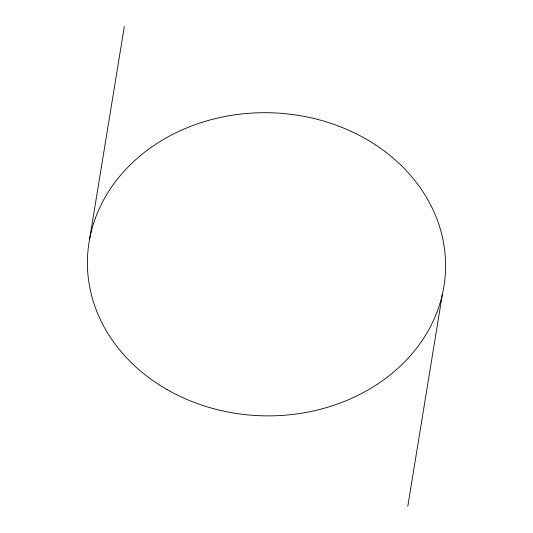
<?xml version="1.0" encoding="UTF-8"?>
<svg xmlns="http://www.w3.org/2000/svg" width="533" height="533" viewBox="0 0 533 533"><rect width="100%" height="100%" fill="white"/><g stroke="black" fill="none" stroke-linecap="round" stroke-linejoin="round"><path stroke-width="0.8" d="M89.691 238.737L124.296 26.65M407.778 506.35L442.383 294.263M166.962 389.516A179.121 151.572 1.6 0 0 445.215 275.648A179.121 151.572 1.6 0 0 187.323 127.687A179.121 151.572 1.6 0 0 166.962 389.516"/></g></svg>
